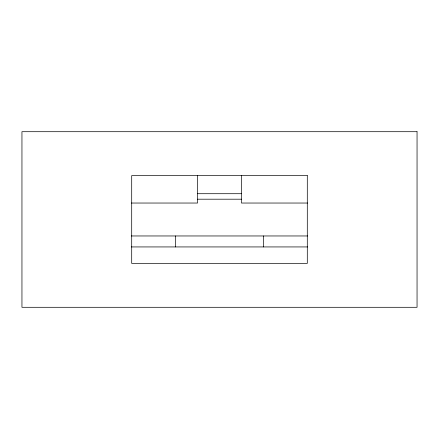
<?xml version="1.0" encoding="UTF-8"?>
<svg xmlns="http://www.w3.org/2000/svg" width="439" height="439" viewBox="0 0 439 439"><rect width="100%" height="100%" fill="white"/><g stroke="black" fill="none" stroke-linecap="round" stroke-linejoin="round"><path stroke-width="0.66" d="M197.55 193.709L241.45 193.709M197.55 199.196L241.45 199.196M131.426 203.037L197.55 203.037L197.55 175.348M307.574 203.037L241.45 203.037L241.45 175.348M131.36 235.962L307.64 235.962M131.36 246.937L307.64 246.937M263.4 235.962L263.4 246.937M175.6 235.962L175.6 246.937M417.05 131.7L21.95 131.7L21.95 307.3L417.05 307.3L417.05 131.7M307.3 175.6L131.7 175.6L131.7 263.4L307.3 263.4L307.3 175.6"/></g></svg>
